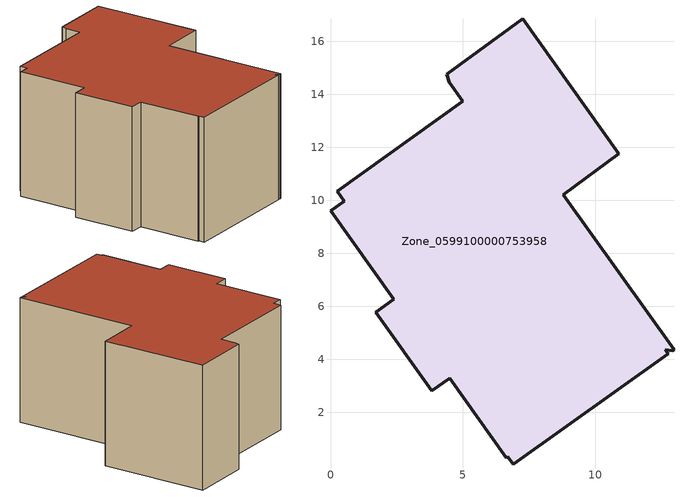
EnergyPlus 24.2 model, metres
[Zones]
Zone_0599100000753958
 floor ground (C_G): 12.96,4.36 12.91,4.32 12.64,4.37 12.75,4.21 6.9,0.04 6.7,0.33 6.64,0.29 4.5,3.29 3.82,2.82 1.7,5.78 2.38,6.26 0,9.61 0.52,9.98 0.25,10.35 4.99,13.74 4.47,14.46 4.38,14.77 7.25,16.86 10.88,11.76 8.79,10.22 z0
 wall outside (C_F): 10.88,11.76 7.25,16.86 4.38,14.77 4.47,14.46 4.99,13.74 0.25,10.35 0.52,9.98 0,9.61 2.38,6.26 1.7,5.78 3.82,2.82 4.5,3.29 6.64,0.29 6.7,0.33 6.9,0.04 12.75,4.21 12.64,4.37 12.91,4.32 12.96,4.36 8.79,10.22 10.88,11.76 z0:7.23
 roof outside (C_R): 12.96,4.36 8.79,10.22 10.88,11.76 7.25,16.86 4.38,14.77 4.47,14.46 4.99,13.74 0.25,10.35 0.52,9.98 0,9.61 2.38,6.26 1.7,5.78 3.82,2.82 4.5,3.29 6.64,0.29 6.7,0.33 6.9,0.04 12.75,4.21 12.64,4.37 12.91,4.32 z7.23
[BUILDING]
Pand.0599100000753958: North Axis=0; Terrain=City; Loads Convergence Tolerance Value=0.04; Temperature Convergence Tolerance Value=0.4; Solar Distribution=FullExterior; Maximum Number of Warmup Days=25; Minimum Number of Warmup Days=1
[Site:Location]
Rotterdam.The.Hague.AP_ZH_NLD Design_Conditions: Latitude=51.96; Longitude=4.45; Time Zone=1; Elevation=-4.5
[SITE:GROUNDTEMPERATURE:BUILDINGSURFACE]
18, 18, 18, 18, 18, 18, 18, 18, 18, 18, 18, 18
[MATERIAL] Thermal Absorptance=0.9; Solar Absorptance=0.7; Visible Absorptance=0.7
Name | Roughness | Thickness | Conductivity | Density | Specific Heat
G.D.2006-2014 | MediumSmooth | 0.15 | 0.06 | 540 | 1210
F.D.2006-2014 | Rough | 0.3 | 0.12 | 1920 | 840
R.D.2006-2014 | MediumRough | 0.2 | 0.08 | 1500 | 1000
[CONSTRUCTION]
C_G: G.D.2006-2014
C_F: F.D.2006-2014
C_R: R.D.2006-2014
[ZONE]
Zone_0599100000753958: Type=1; Multiplier=1; Ceiling Height=Autocalculate; Volume=Autocalculate; Floor Area=autocalculate; Part of Total Floor Area=Yes
[ZONEINFILTRATION:DESIGNFLOWRATE]
Infil_Zone_0599100000753958: Zone or ZoneList or Space or SpaceList=Zone_0599100000753958; Schedule=AlwaysOn; Design Flow Rate Calculation Method=Flow/Area; Flow Rate per Floor Area=0.0021; Constant Term Coefficient=1; Temperature Term Coefficient=0; Velocity Term Coefficient=0; Velocity Squared Term Coefficient=0
[HVACTEMPLATE:ZONE:IDEALLOADSAIRSYSTEM]
Zone_0599100000753958: Maximum Heating Supply Air Temperature=50; Minimum Cooling Supply Air Temperature=13; Maximum Heating Supply Air Humidity Ratio=0.0156; Minimum Cooling Supply Air Humidity Ratio=0.0077; Heating Limit=NoLimit; Cooling Limit=NoLimit; Dehumidification Control Type=ConstantSensibleHeatRatio; Cooling Sensible Heat Ratio=0.7; Dehumidification Setpoint=60; Humidification Control Type=None; Humidification Setpoint=30; Outdoor Air Method=None; Outdoor Air Flow Rate per Person=0.00944; Outdoor Air Flow Rate per Zone Floor Area=0; Outdoor Air Flow Rate per Zone=0; Demand Controlled Ventilation Type=None; Outdoor Air Economizer Type=NoEconomizer; Heat Recovery Type=None; Sensible Heat Recovery Effectiveness=0.7; Latent Heat Recovery Effectiveness=0.65
[ZONECONTROL:THERMOSTAT]
ThermostatControl_Zone_0599100000753958: Zone or ZoneList=Zone_0599100000753958; Control Type Schedule=DualSetpointControlType; Control 1=Thermostat_Zone_0599100000753958; Temperature Difference Between Cutout And Setpoint=0
[THERMOSTATSETPOINT:DUALSETPOINT]
Thermostat_Zone_0599100000753958: Heating Setpoint Temperature Schedule=HeatingSetpoint_Zone_0599100000753958; Cooling Setpoint Temperature Schedule=CoolingSetpoint_Zone_0599100000753958
[SCHEDULE:COMPACT]
HeatingSetpoint_Zone_0599100000753958: Through: 12/31, For: AllDays, Until: 24:00, 21
CoolingSetpoint_Zone_0599100000753958: Through: 12/31, For: AllDays, Until: 24:00, 24
DualSetpointControlType: Through: 12/31, For: AllDays, Until: 24:00, 4
AlwaysOn: Through: 12/31, For: AllDays, Until: 24:00, 1
